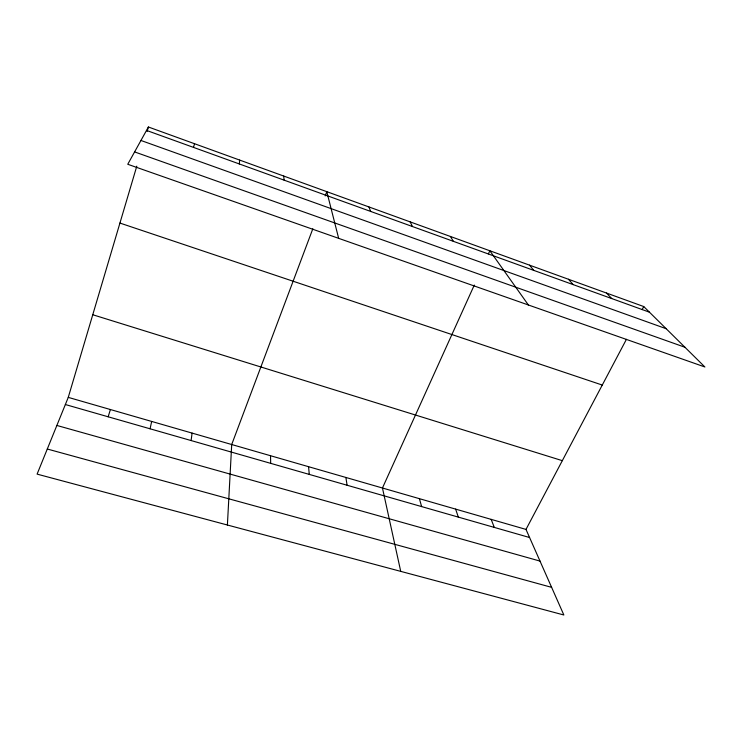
<?xml version="1.0" encoding="UTF-8"?>
<svg xmlns="http://www.w3.org/2000/svg" width="742" height="742" viewBox="0 0 742 742"><rect width="100%" height="100%" fill="white"/><g stroke="black" fill="none" stroke-linecap="round" stroke-linejoin="round"><path stroke-width="1.11" d="M227.395 525.021L231.708 444.523L312.836 228.777M239.323 163.963L239.657 160.077M191.102 440.553L192.095 433.096M150.07 428.793L151.674 421.437M68.264 397.378L525.995 529.417L563.855 614.997L37.1 474.119L68.264 397.378L136.797 166.171M147.12 131.353L148.409 127.003L643.741 306.548L704.9 366.984L127.754 164.27L148.409 127.003M193.467 147.389L194.562 143.735M108.165 416.791L110.4 409.528M325.2 195.907L326.795 191.659L338.667 238.349M474.296 285.067L382.455 488.004L400.726 571.368M488.412 253.875L489.831 250.759L528.387 304.99M525.995 529.417L626.443 339.298M642.127 309.618L643.741 306.548M47.293 449.021L551.621 587.349M56.865 425.454L540.009 561.091M65.361 404.529L529.584 537.523M92.759 314.738L562.325 460.661M119.935 223.064L602.272 385.052M134.599 151.915L684.94 347.256M140.943 140.47L666.168 328.706M146.517 130.416L649.463 312.197M606.502 293.044L611.723 298.553M568.455 279.252L573.158 284.613M529.575 265.163L533.73 270.366M450.403 236.466L453.399 241.335M410.103 221.858L412.496 226.551M368.913 206.925L370.675 211.433M491.158 519.363L494.302 527.414M455.634 509.114L458.324 517.109M419.406 498.67L421.623 506.591M345.874 477.458L347.098 485.24M283.722 176.049L284.121 180.148M308.57 466.69L309.275 474.407M270.524 455.718L270.682 463.351"/></g></svg>
